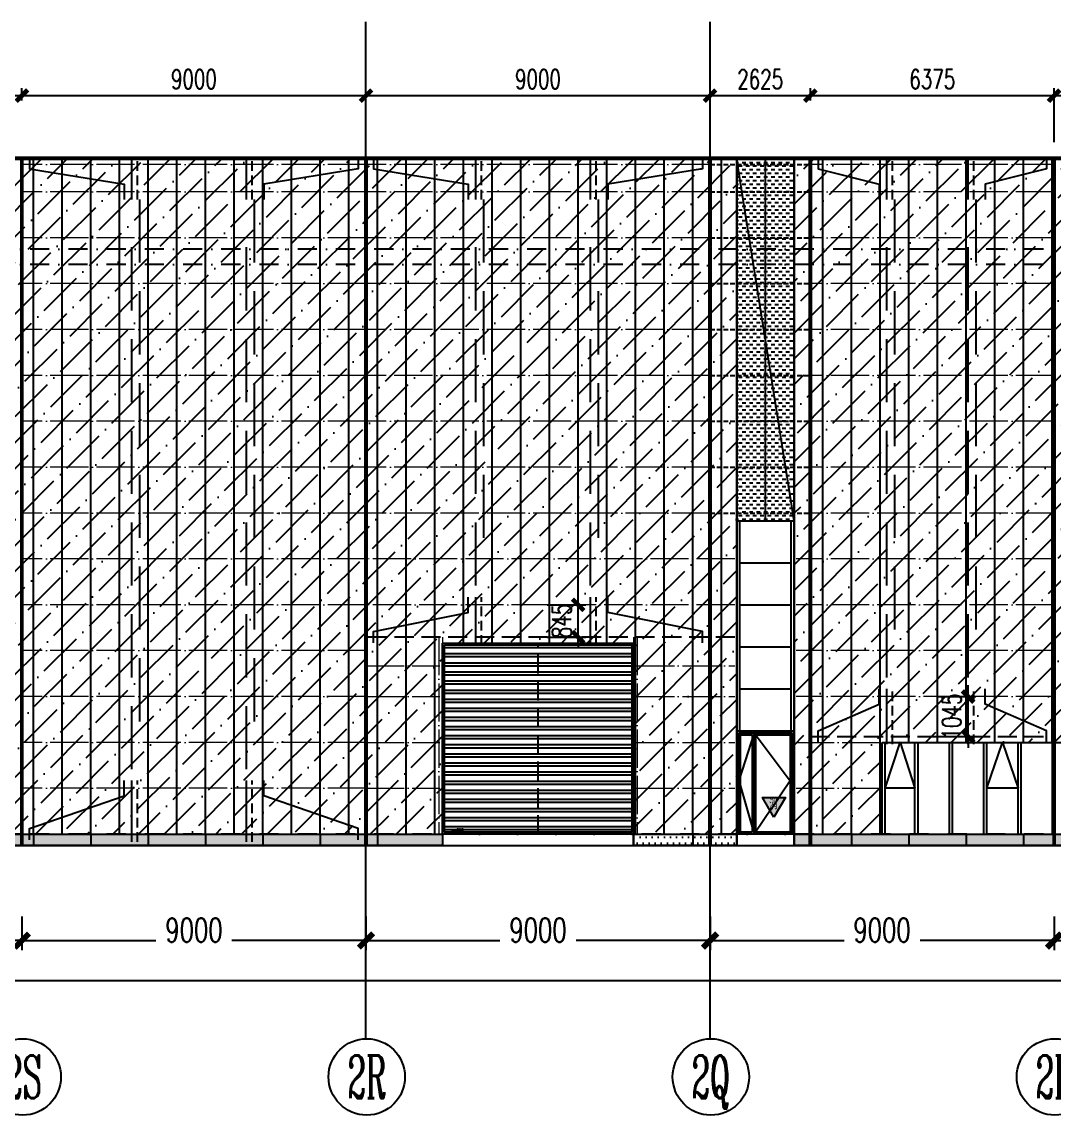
# Model space of a CAD drawing. Extents: x -2072575 to 87763, y -155913 to 742026.
# Drawn here: x -1055400 to -1028400, y 499738 to 528335 of the extents above; entities that cross this region are included whole.
import ezdxf
from ezdxf.enums import TextEntityAlignment as Align

# ---------------------------------------------------------------- set-up
doc = ezdxf.new("R2010")
doc.units = 0
doc.header["$LTSCALE"] = 1000
for name, pattern in [('20剖面图$0$DASH', [0.35, 0.25, -0.1]), ('__DASH', [0.35, 0.25, -0.1]), ('CENTER', [2, 1.25, -0.25, 0.25, -0.25]), ('DASHDOT', [1, 0.5, -0.25, 0, -0.25]), ('DASHED', [0.75, 0.5, -0.25]), ('DOT', [0.25, 0, -0.25]), ('DOTE', [2.42, 2, -0.2, 0.02, -0.2]), ('HIDDEN2', [0.1875, 0.125, -0.0625])]:
    doc.linetypes.add(name, pattern=pattern)
doc.layers.get('Defpoints').update_dxf_attribs({"color": 210})
for name, color, linetype in [('!ZN1-填充-8', 8, 'Continuous'), ('!ZN1-文字-7', 7, 'Continuous'), ('!ZN1-标注-173', 173, 'Continuous'), ('!ZN3-玻璃幕墙-4', 4, 'Continuous'), ('!ZN4-辅助材料-1', 1, 'Continuous'), ('12圆钢+30钢套管撑杆', 3, 'Continuous'), ('12圆钢斜拉条', 30, 'Continuous'), ('12圆钢直拉条', 22, 'Continuous'), ('250×150×4.5×8 H型钢', 3, 'HIDDEN2'), ('3符号', 3, 'Continuous'), ('3铝板幕墙', 3, 'Continuous'), ('4玻璃幕墙', 4, 'Continuous'), ('60x60x5钢方管', 6, '20剖面图$0$DASH'), ('A-AXIS-DOTE', 14, 'DOTE'), ('A-HATCH-2', 251, 'Continuous'), ('A-LIN-V', 9, 'Continuous'), ('A-云线', 50, 'Continuous'), ('A-门窗表显示尺寸', 160, 'Continuous'), ('AS-WALL', 40, 'Continuous'), ('DIM', 173, 'Continuous'), ('DOT', 8, 'DOT'), ('DOTE', 1, 'CENTER'), ('IE-填充-JYZS', 7, 'Continuous'), ('压型钢板', 23, 'Continuous')]:
    doc.layers.add(name, color=color, linetype=linetype)
for name, color, linetype, lineweight in [('A-WALL-HATCH', 8, 'Continuous', 13), ('冷弯薄壁C型钢 250x75x20x3.0', 51, 'DOTE', 0), ('梁', 4, 'Continuous', 18)]:
    doc.layers.add(name, color=color, linetype=linetype, lineweight=lineweight)
doc.styles.add('_TCH_AXIS', font='COMPLEX', dxfattribs={"bigfont": 'GBCBIG'})
doc.styles.add('A-STANDARD', font='SIMPLEX', dxfattribs={"bigfont": 'GBCBIG'})
doc.styles.add('DHTEXT-1', font='romans.shx', dxfattribs={"width": 0.7, "bigfont": 'chinese.shx'})
doc.styles.add('样式 1', font='romans.shx', dxfattribs={"width": 0.7, "bigfont": 'chinese.shx'})
doc.dimstyles.new('ZN200', dxfattribs={"dimscale": 200, "dimtxt": 2.5, "dimasz": 1.5, "dimexe": 1, "dimexo": 2, "dimgap": 0.9, "dimtad": 1, "dimdec": 0, "dimdsep": 46, "dimtxsty": 'DHTEXT-1', "dimblk": 'ARCHTICK', "dimcen": 2.5, "dimclrd": 173, "dimclre": 173, "dimclrt": 7, "dimazin": 2, "dimtfac": 1, "dimtdec": 0, "dimtix": 1, "dimtmove": 2, "dimatfit": 3, "dimfxl": 0, "dimtolj": 1, "dimtzin": 0, "dimarcsym": 0})
doc.dimstyles.new('ZN250', dxfattribs={"dimscale": 250, "dimtxt": 2.5, "dimasz": 1.5, "dimexe": 1, "dimexo": 2, "dimgap": 0.9, "dimtad": 1, "dimdec": 0, "dimdsep": 46, "dimtxsty": 'DHTEXT-1', "dimblk": 'ARCHTICK', "dimcen": 2.5, "dimclrd": 173, "dimclre": 173, "dimclrt": 7, "dimazin": 2, "dimtfac": 1, "dimtdec": 0, "dimtix": 1, "dimtmove": 2, "dimatfit": 3, "dimfxl": 0, "dimarcsym": 0})
pattern_1 = [(0, (1067699.68, -507087.46), (79.375, 158.75), [0, -158.75])]
pattern_2 = [(45, (1082178.47, -507087.46), (252.5697, 926.08891), [1190.625, -238.125, 0, -238.125])]

# ---------------------------------------------------------------- blocks, each defined once
blk = doc.blocks.new('消防救援口标识')
blk.add_wipeout([(0, 0), (-150, 260), (150, 260)]).dxf.layer = '!ZN1-标注-173'
at = {"layer": '!ZN1-填充-8'}
h = blk.add_hatch(color=252, dxfattribs=at)
h.dxf.hatch_style = 1
h.paths.add_polyline_path([(0, 0), (-150, 260), (150, 260)])
at = {"layer": '!ZN1-标注-173'}
blk.add_lwpolyline([(0, 0), (-150, 260), (150, 260)], close=True, dxfattribs=at)
at = {"layer": '!ZN1-文字-7', "ltscale": 1.5, "style": '样式 1', "width": 0.7}
blk.add_text('消', height=120, dxfattribs=at).set_placement((-62, 164), align=Align.MIDDLE_LEFT)
blk = doc.blocks.new('w4243')
at = {"layer": '!ZN4-辅助材料-1', "xscale": 2, "yscale": 2, "zscale": 2}
blk.add_blockref('消防救援口标识', (-1646421, 506714), dxfattribs=at)
blk = doc.blocks.new('20250905093159')
at = {"layer": '!ZN1-填充-8'}
h = blk.add_hatch(dxfattribs=at)
h.set_pattern_fill('ANSI36', color=252, scale=300, style=0)
h.set_pattern_definition(pattern_2)
h.paths.add_polyline_path([(-900, 17650), (-900, 0), (23300, 0), (23300, 5000), (28300, 5000), (28300, 0), (31000, 0), (31000, 17650)])
h = blk.add_hatch(dxfattribs=at)
h.set_pattern_fill('ANSI36', color=252, scale=300, style=0)
h.set_pattern_definition(pattern_2)
h.paths.add_polyline_path([(32500, 0), (55700, 0), (55680, 0), (34800, 0), (34800, 2400), (55700, 2400), (55700, 0), (59631, 0), (59500, 0), (58000, 0), (58000, 17650), (32500, 17650)])
h = blk.add_hatch(dxfattribs=at)
h.set_pattern_fill('DOTS', color=252, scale=100, style=0)
h.set_pattern_definition(pattern_1)
h.paths.add_polyline_path([(-900, 0), (23300, 0), (23300, -300), (-900, -300)])
h = blk.add_hatch(dxfattribs=at)
h.set_pattern_fill('DOTS', color=252, scale=100, style=0)
h.set_pattern_definition(pattern_1)
h.paths.add_polyline_path([(28300, 0), (31000, 0), (31000, -300), (28300, -300)])
h = blk.add_hatch(dxfattribs=at)
h.set_pattern_fill('DOTS', color=252, scale=100, style=0)
h.set_pattern_definition(pattern_1)
h.paths.add_polyline_path([(32500, 0), (76800, 0), (76800, -300), (32500, -300)])
at = {"layer": 'IE-填充-JYZS', "ltscale": 10}
h = blk.add_hatch(dxfattribs=at)
h.set_pattern_fill('DASH', color=252, scale=100)
h.set_pattern_definition([(0, (1082178.47, -507087.465), (95.25, 95.25), [95.25, -95.25])])
h.paths.add_polyline_path([(31000, 8200), (32500, 8200), (32500, 17650), (31000, 17650)])
at = {"layer": '!ZN3-玻璃幕墙-4', "color": 252, "ltscale": 10}
for points in [[(34880, 1200), (35270, 2400), (35660, 1200)], [(37540, 1200), (37950, 2400), (38360, 1200)]]:
    blk.add_lwpolyline(points, dxfattribs=at)
at = {"layer": '3铝板幕墙', "color": 252, "ltscale": 1000}
for p, q in [((12600, 0), (12600, -300)), ((14100, 0), (14100, -300)), ((15600, 0), (15600, -300)), ((17100, 0), (17100, -300)), ((18600, 0), (18600, -300)), ((20100, 0), (20100, -300)), ((21600, 0), (21600, -300)), ((23300, 0), (23300, -300)), ((28300, 0), (28300, -300)), ((29850, 0), (29850, -300)), ((31000, 0), (31000, -300)), ((34000, 0), (34000, -300)), ((35500, 0), (35500, -300)), ((37000, 0), (37000, -300)), ((38500, 0), (38500, -300))]:
    blk.add_line(p, q, dxfattribs=at)
for points in [[(-900, 0), (23300, 0), (23300, -300), (-900, -300)], [(28300, 0), (31000, 0), (31000, -300), (28300, -300)], [(32500, 0), (76800, 0), (76800, -300), (32500, -300)]]:
    blk.add_lwpolyline(points, close=True, dxfattribs=at)
at = {"layer": '4玻璃幕墙', "color": 252, "ltscale": 1.5}
for p, q in [((31000, 0), (31000, 8200)), ((31000, 8200), (32500, 8200)), ((31080, 0), (31080, 8200)), ((32420, 0), (32420, 8200)), ((32500, 0), (32500, 8200)), ((31080, 7100), (32420, 7100)), ((31080, 6000), (32420, 6000)), ((31080, 4900), (32420, 4900)), ((31080, 3800), (32420, 3800)), ((31080, 2700), (32420, 2700)), ((34800, 0), (34800, 2400)), ((34800, 2400), (55700, 2400)), ((34880, 0), (34880, 2400)), ((35660, 0), (35660, 2400)), ((35740, 0), (35740, 2400)), ((36560, 0), (36560, 2400)), ((36640, 0), (36640, 2400)), ((37460, 0), (37460, 2400)), ((37540, 0), (37540, 2400)), ((38360, 0), (38360, 2400)), ((38440, 0), (38440, 2400)), ((39260, 0), (39260, 2400)), ((35660, 1200), (34880, 1200)), ((38360, 1200), (37540, 1200)), ((34800, 0), (55700, 0)), ((32500, 0), (31000, 0))]:
    blk.add_line(p, q, dxfattribs=at)
at = {"layer": '4玻璃幕墙', "color": 252}
for p, q in [((31000, 2700), (32500, 2700)), ((31000, 0), (31000, 2700)), ((31050, 0), (31050, 2650)), ((31050, 2650), (31450, 2650)), ((31100, 50), (31100, 2600)), ((31100, 2600), (31400, 2600)), ((31400, 2600), (31400, 50)), ((31450, 0), (31450, 2650)), ((31450, 2650), (32450, 2650)), ((31500, 50), (31500, 2600)), ((31500, 2600), (32400, 2600)), ((32450, 2650), (32450, 0)), ((32500, 2700), (32500, 0)), ((31400, 50), (31100, 50)), ((32400, 50), (31500, 50)), ((32500, 0), (31000, 0))]:
    blk.add_line(p, q, dxfattribs=at)
blk.add_lwpolyline([(31450, 2650), (31050, 1403), (31450, 0)], dxfattribs=at)
at = {"layer": 'A-LIN-V', "color": 252}
for p, q in [((157100, 17700), (-900, 17700)), ((157100, 17650), (-900, 17650)), ((31000, 17650), (31000, -300)), ((32500, 17650), (32500, -300)), ((23300, 0), (23300, -300)), ((28300, 0), (28300, -300)), ((32500, 0), (31000, 0))]:
    blk.add_line(p, q, dxfattribs=at)
at = {"layer": 'AS-WALL', "color": 252}
blk.add_lwpolyline([(32500, 8200), (32500, 8200), (31000, 17650)], dxfattribs=at)
at = {"layer": '压型钢板', "color": 252, "ltscale": 10}
for p, q in [((12600, 0), (12600, 17700)), ((13350, 0), (13350, 17700)), ((14100, 0), (14100, 17700)), ((14850, 0), (14850, 17700)), ((15600, 0), (15600, 17700)), ((16350, 0), (16350, 17700)), ((17100, 0), (17100, 17700)), ((17850, 0), (17850, 17700)), ((18600, 0), (18600, 17700)), ((19350, 0), (19350, 17700)), ((20100, 0), (20100, 17700)), ((20850, 0), (20850, 17700)), ((21600, 0), (21600, 17700)), ((22350, 0), (22350, 17700)), ((23100, 0), (23100, 17700)), ((23850, 5000), (23850, 17700)), ((24600, 5000), (24600, 17700)), ((25350, 5000), (25350, 17700)), ((26100, 5000), (26100, 17700)), ((26850, 5000), (26850, 17700)), ((27600, 5000), (27600, 17700)), ((28350, 0), (28350, 17700)), ((29100, 0), (29100, 17700)), ((29850, 0), (29850, 17700)), ((30600, 0), (30600, 17700)), ((31000, -300), (31000, 17700)), ((31750, 8200), (31750, 17700)), ((32500, -300), (32500, 17700)), ((33250, 0), (33250, 17700)), ((34000, 0), (34000, 17700)), ((34750, 0), (34750, 17700)), ((35500, 2400), (35500, 17700)), ((36250, 2400), (36250, 17700)), ((37000, 2400), (37000, 17700)), ((37750, 2400), (37750, 17700)), ((38500, 2400), (38500, 17700)), ((39250, 2400), (39250, 17700))]:
    blk.add_line(p, q, dxfattribs=at)
at = {"layer": 'A-WALL-HATCH'}
blk.add_blockref('w4243', (1678391, -506271), dxfattribs=at)
at = {"layer": '4玻璃幕墙', "color": 252}
blk.add_line((32400, 2600), (32400, 50), dxfattribs=at)
blk.add_lwpolyline([(31450, 2650), (32400, 1393), (31450, 0)], dxfattribs=at)
blk = doc.blocks.new('_ArchTick')
at = {"color": 0, "linetype": 'ByBlock', "const_width": 0.4}
blk.add_lwpolyline([(-0.5, -0.5), (0.5, 0.5)], dxfattribs=at)
blk = doc.blocks.new('*D1794')
at = {"layer": 'Defpoints', "color": 0, "ltscale": 2500, "transparency": 16777216}
for p in [(-900, -1657), (157100, -1657), (157100, -3824)]:
    blk.add_point(p, dxfattribs=at)
at = {"layer": 'DIM', "color": 173, "linetype": 'ByBlock', "lineweight": -2, "ltscale": 2500, "transparency": 16777216}
for p, q in [((-900, -2157), (-900, -4074)), ((157100, -2157), (157100, -4074)), ((-900, -3824), (76719, -3824)), ((157100, -3824), (79481, -3824))]:
    blk.add_line(p, q, dxfattribs=at)
at = {"layer": 'DIM', "color": 173, "lineweight": -2, "ltscale": 2500, "transparency": 16777216, "xscale": 375, "yscale": 375, "zscale": 375, "rotation": 180}
blk.add_blockref('_ArchTick', (-900, -3824), dxfattribs=at)
at = {"layer": 'DIM', "color": 173, "lineweight": -2, "ltscale": 2500, "transparency": 16777216, "xscale": 375, "yscale": 375, "zscale": 375}
blk.add_blockref('_ArchTick', (157100, -3824), dxfattribs=at)
at = {"layer": 'DIM', "color": 7, "ltscale": 2500, "transparency": 16777216, "insert": (78100, -3549), "char_height": 625, "attachment_point": 5, "style": 'DHTEXT-1'}
blk.add_mtext('158000', dxfattribs=at)
blk = doc.blocks.new('*D1801')
at = {"layer": 'Defpoints', "color": 0, "ltscale": 2500, "transparency": 16777216}
for p in [(0, -1657), (12300, -1657), (12300, -2784)]:
    blk.add_point(p, dxfattribs=at)
at = {"layer": 'DIM', "color": 173, "linetype": 'ByBlock', "lineweight": -2, "ltscale": 2500, "transparency": 16777216}
for p, q in [((0, -2157), (0, -3034)), ((12300, -2157), (12300, -3034)), ((0, -2784), (4977, -2784)), ((12300, -2784), (7323, -2784))]:
    blk.add_line(p, q, dxfattribs=at)
at = {"layer": 'DIM', "color": 173, "lineweight": -2, "ltscale": 2500, "transparency": 16777216, "xscale": 375, "yscale": 375, "zscale": 375, "rotation": 180}
blk.add_blockref('_ArchTick', (0, -2784), dxfattribs=at)
at = {"layer": 'DIM', "color": 173, "lineweight": -2, "ltscale": 2500, "transparency": 16777216, "xscale": 375, "yscale": 375, "zscale": 375}
blk.add_blockref('_ArchTick', (12300, -2784), dxfattribs=at)
at = {"layer": 'DIM', "color": 7, "ltscale": 2500, "transparency": 16777216, "insert": (6150, -2509), "char_height": 625, "attachment_point": 5, "style": 'DHTEXT-1'}
blk.add_mtext('12300', dxfattribs=at)
blk = doc.blocks.new('*D1802')
at = {"layer": 'Defpoints', "color": 0, "ltscale": 2500, "transparency": 16777216}
for p in [(12300, -1657), (21300, -1657), (21300, -2784)]:
    blk.add_point(p, dxfattribs=at)
at = {"layer": 'DIM', "color": 173, "linetype": 'ByBlock', "lineweight": -2, "ltscale": 2500, "transparency": 16777216}
for p, q in [((12300, -2157), (12300, -3034)), ((21300, -2157), (21300, -3034)), ((12300, -2784), (15804, -2784)), ((21300, -2784), (17796, -2784))]:
    blk.add_line(p, q, dxfattribs=at)
at = {"layer": 'DIM', "color": 173, "lineweight": -2, "ltscale": 2500, "transparency": 16777216, "xscale": 375, "yscale": 375, "zscale": 375, "rotation": 180}
blk.add_blockref('_ArchTick', (12300, -2784), dxfattribs=at)
at = {"layer": 'DIM', "color": 173, "lineweight": -2, "ltscale": 2500, "transparency": 16777216, "xscale": 375, "yscale": 375, "zscale": 375}
blk.add_blockref('_ArchTick', (21300, -2784), dxfattribs=at)
at = {"layer": 'DIM', "color": 7, "ltscale": 2500, "transparency": 16777216, "insert": (16800, -2509), "char_height": 625, "attachment_point": 5, "style": 'DHTEXT-1'}
blk.add_mtext('9000', dxfattribs=at)
blk = doc.blocks.new('*D1803')
at = {"layer": 'Defpoints', "color": 0, "ltscale": 2500, "transparency": 16777216}
for p in [(21300, -1657), (30300, -1657), (30300, -2784)]:
    blk.add_point(p, dxfattribs=at)
at = {"layer": 'DIM', "color": 173, "linetype": 'ByBlock', "lineweight": -2, "ltscale": 2500, "transparency": 16777216}
for p, q in [((21300, -2157), (21300, -3034)), ((30300, -2157), (30300, -3034)), ((21300, -2784), (24804, -2784)), ((30300, -2784), (26796, -2784))]:
    blk.add_line(p, q, dxfattribs=at)
at = {"layer": 'DIM', "color": 173, "lineweight": -2, "ltscale": 2500, "transparency": 16777216, "xscale": 375, "yscale": 375, "zscale": 375, "rotation": 180}
blk.add_blockref('_ArchTick', (21300, -2784), dxfattribs=at)
at = {"layer": 'DIM', "color": 173, "lineweight": -2, "ltscale": 2500, "transparency": 16777216, "xscale": 375, "yscale": 375, "zscale": 375}
blk.add_blockref('_ArchTick', (30300, -2784), dxfattribs=at)
at = {"layer": 'DIM', "color": 7, "ltscale": 2500, "transparency": 16777216, "insert": (25800, -2509), "char_height": 625, "attachment_point": 5, "style": 'DHTEXT-1'}
blk.add_mtext('9000', dxfattribs=at)
blk = doc.blocks.new('*D1804')
at = {"layer": 'Defpoints', "color": 0, "ltscale": 2500, "transparency": 16777216}
for p in [(30300, -1657), (39300, -1657), (39300, -2784)]:
    blk.add_point(p, dxfattribs=at)
at = {"layer": 'DIM', "color": 173, "linetype": 'ByBlock', "lineweight": -2, "ltscale": 2500, "transparency": 16777216}
for p, q in [((30300, -2157), (30300, -3034)), ((39300, -2157), (39300, -3034)), ((30300, -2784), (33804, -2784)), ((39300, -2784), (35796, -2784))]:
    blk.add_line(p, q, dxfattribs=at)
at = {"layer": 'DIM', "color": 173, "lineweight": -2, "ltscale": 2500, "transparency": 16777216, "xscale": 375, "yscale": 375, "zscale": 375, "rotation": 180}
blk.add_blockref('_ArchTick', (30300, -2784), dxfattribs=at)
at = {"layer": 'DIM', "color": 173, "lineweight": -2, "ltscale": 2500, "transparency": 16777216, "xscale": 375, "yscale": 375, "zscale": 375}
blk.add_blockref('_ArchTick', (39300, -2784), dxfattribs=at)
at = {"layer": 'DIM', "color": 7, "ltscale": 2500, "transparency": 16777216, "insert": (34800, -2509), "char_height": 625, "attachment_point": 5, "style": 'DHTEXT-1'}
blk.add_mtext('9000', dxfattribs=at)
blk = doc.blocks.new('*D1805')
at = {"layer": 'Defpoints', "color": 0, "ltscale": 2500, "transparency": 16777216}
for p in [(39300, -1657), (48300, -1657), (48300, -2784)]:
    blk.add_point(p, dxfattribs=at)
at = {"layer": 'DIM', "color": 173, "linetype": 'ByBlock', "lineweight": -2, "ltscale": 2500, "transparency": 16777216}
for p, q in [((39300, -2157), (39300, -3034)), ((48300, -2157), (48300, -3034)), ((39300, -2784), (42804, -2784)), ((48300, -2784), (44796, -2784))]:
    blk.add_line(p, q, dxfattribs=at)
at = {"layer": 'DIM', "color": 173, "lineweight": -2, "ltscale": 2500, "transparency": 16777216, "xscale": 375, "yscale": 375, "zscale": 375, "rotation": 180}
blk.add_blockref('_ArchTick', (39300, -2784), dxfattribs=at)
at = {"layer": 'DIM', "color": 173, "lineweight": -2, "ltscale": 2500, "transparency": 16777216, "xscale": 375, "yscale": 375, "zscale": 375}
blk.add_blockref('_ArchTick', (48300, -2784), dxfattribs=at)
at = {"layer": 'DIM', "color": 7, "ltscale": 2500, "transparency": 16777216, "insert": (43800, -2509), "char_height": 625, "attachment_point": 5, "style": 'DHTEXT-1'}
blk.add_mtext('9000', dxfattribs=at)
blk = doc.blocks.new('卓越-轴号')
blk.add_circle((0, 0), 4)
at = {"color": 0, "style": '_TCH_AXIS', "width": 1.041667, "flags": 8}
blk.add_attdef('A', text='', height=4.48, dxfattribs=at).set_placement((-2, -2.24), (2, -2.24), align=Align.FIT)
blk = doc.blocks.new('JLM5050')
at = {"layer": 'A-HATCH-2'}
h = blk.add_hatch(dxfattribs=at)
h.set_pattern_fill('ANSI32', color=256, scale=50, angle=45)
h.set_pattern_definition([(180, (0, 0), (-1e-14, -238.125), []), (180, (-79.38, 79.38), (-1e-14, -238.125), [])])
h.paths.add_polyline_path([(-1643430, 522187), (-1638530, 522187), (-1638530, 517287), (-1643430, 517287)])
at = {"layer": 'A-AXIS-DOTE', "linetype": '__DASH', "ltscale": 2}
blk.add_line((-1640980, 517237), (-1640980, 522237), dxfattribs=at)
at = {"layer": 'A-LIN-V'}
blk.add_lwpolyline([(-1643480, 522237), (-1638480, 522237), (-1638480, 517237), (-1643480, 517237)], close=True, dxfattribs=at)
at = {"layer": 'A-门窗表显示尺寸'}
blk.add_lwpolyline([(-1643430, 522187), (-1638530, 522187), (-1638530, 517287), (-1643430, 517287)], close=True, dxfattribs=at)
at = {"layer": 'A-门窗表显示尺寸', "color": 3, "style": 'A-STANDARD', "width": 0.705882}
blk.add_text('JLM5050', height=59.5, dxfattribs=at).set_placement((-1643230, 517317))
blk = doc.blocks.new('*D3534')
at = {"layer": 'Defpoints', "color": 0, "ltscale": 10, "transparency": 16777216}
for p in [(-1028400, 526405), (-1034775, 525878), (-1028400, 525878)]:
    blk.add_point(p, dxfattribs=at)
at = {"layer": 'DIM', "color": 173, "linetype": 'ByBlock', "lineweight": -2, "ltscale": 10, "transparency": 16777216}
for p, q in [((-1034775, 526278), (-1034775, 526605)), ((-1028400, 526278), (-1028400, 526605)), ((-1034775, 526405), (-1028400, 526405))]:
    blk.add_line(p, q, dxfattribs=at)
at = {"layer": 'DIM', "color": 173, "lineweight": -2, "ltscale": 10, "transparency": 16777216, "xscale": 300, "yscale": 300, "zscale": 300, "rotation": 180}
blk.add_blockref('_ArchTick', (-1034775, 526405), dxfattribs=at)
at = {"layer": 'DIM', "color": 173, "lineweight": -2, "ltscale": 10, "transparency": 16777216, "xscale": 300, "yscale": 300, "zscale": 300}
blk.add_blockref('_ArchTick', (-1028400, 526405), dxfattribs=at)
at = {"layer": 'DIM', "color": 7, "ltscale": 10, "transparency": 16777216, "insert": (-1031587, 526835), "char_height": 500, "attachment_point": 5, "style": 'DHTEXT-1'}
blk.add_mtext('\\A1;6375', dxfattribs=at)
blk = doc.blocks.new('*D3535')
at = {"layer": 'Defpoints', "color": 0, "ltscale": 10, "transparency": 16777216}
for p in [(-1034775, 526405), (-1037400, 525878), (-1034775, 525878)]:
    blk.add_point(p, dxfattribs=at)
at = {"layer": 'DIM', "color": 173, "linetype": 'ByBlock', "lineweight": -2, "ltscale": 10, "transparency": 16777216}
for p, q in [((-1037400, 526278), (-1037400, 526605)), ((-1034775, 526278), (-1034775, 526605)), ((-1037400, 526405), (-1034775, 526405))]:
    blk.add_line(p, q, dxfattribs=at)
at = {"layer": 'DIM', "color": 173, "lineweight": -2, "ltscale": 10, "transparency": 16777216, "xscale": 300, "yscale": 300, "zscale": 300, "rotation": 180}
blk.add_blockref('_ArchTick', (-1037400, 526405), dxfattribs=at)
at = {"layer": 'DIM', "color": 173, "lineweight": -2, "ltscale": 10, "transparency": 16777216, "xscale": 300, "yscale": 300, "zscale": 300}
blk.add_blockref('_ArchTick', (-1034775, 526405), dxfattribs=at)
at = {"layer": 'DIM', "color": 7, "ltscale": 10, "transparency": 16777216, "insert": (-1036087, 526835), "char_height": 500, "attachment_point": 5, "style": 'DHTEXT-1'}
blk.add_mtext('\\A1;2625', dxfattribs=at)
blk = doc.blocks.new('*D3536')
at = {"layer": 'Defpoints', "color": 0, "ltscale": 10, "transparency": 16777216}
for p in [(-1037400, 526405), (-1046400, 525878), (-1037400, 525878)]:
    blk.add_point(p, dxfattribs=at)
at = {"layer": 'DIM', "color": 173, "linetype": 'ByBlock', "lineweight": -2, "ltscale": 10, "transparency": 16777216}
for p, q in [((-1046400, 526278), (-1046400, 526605)), ((-1037400, 526278), (-1037400, 526605)), ((-1046400, 526405), (-1037400, 526405))]:
    blk.add_line(p, q, dxfattribs=at)
at = {"layer": 'DIM', "color": 173, "lineweight": -2, "ltscale": 10, "transparency": 16777216, "xscale": 300, "yscale": 300, "zscale": 300, "rotation": 180}
blk.add_blockref('_ArchTick', (-1046400, 526405), dxfattribs=at)
at = {"layer": 'DIM', "color": 173, "lineweight": -2, "ltscale": 10, "transparency": 16777216, "xscale": 300, "yscale": 300, "zscale": 300}
blk.add_blockref('_ArchTick', (-1037400, 526405), dxfattribs=at)
at = {"layer": 'DIM', "color": 7, "ltscale": 10, "transparency": 16777216, "insert": (-1041900, 526835), "char_height": 500, "attachment_point": 5, "style": 'DHTEXT-1'}
blk.add_mtext('\\A1;9000', dxfattribs=at)
blk = doc.blocks.new('*D3537')
at = {"layer": 'Defpoints', "color": 0, "ltscale": 10, "transparency": 16777216}
for p in [(-1046400, 526405), (-1055400, 525878), (-1046400, 525878)]:
    blk.add_point(p, dxfattribs=at)
at = {"layer": 'DIM', "color": 173, "linetype": 'ByBlock', "lineweight": -2, "ltscale": 10, "transparency": 16777216}
for p, q in [((-1055400, 526278), (-1055400, 526605)), ((-1046400, 526278), (-1046400, 526605)), ((-1055400, 526405), (-1046400, 526405))]:
    blk.add_line(p, q, dxfattribs=at)
at = {"layer": 'DIM', "color": 173, "lineweight": -2, "ltscale": 10, "transparency": 16777216, "xscale": 300, "yscale": 300, "zscale": 300, "rotation": 180}
blk.add_blockref('_ArchTick', (-1055400, 526405), dxfattribs=at)
at = {"layer": 'DIM', "color": 173, "lineweight": -2, "ltscale": 10, "transparency": 16777216, "xscale": 300, "yscale": 300, "zscale": 300}
blk.add_blockref('_ArchTick', (-1046400, 526405), dxfattribs=at)
at = {"layer": 'DIM', "color": 7, "ltscale": 10, "transparency": 16777216, "insert": (-1050900, 526835), "char_height": 500, "attachment_point": 5, "style": 'DHTEXT-1'}
blk.add_mtext('\\A1;9000', dxfattribs=at)
blk = doc.blocks.new('*D3538')
at = {"layer": 'Defpoints', "color": 0, "ltscale": 10, "transparency": 16777216}
for p in [(-1055400, 526405), (-1067700, 525878), (-1055400, 525878)]:
    blk.add_point(p, dxfattribs=at)
at = {"layer": 'DIM', "color": 173, "linetype": 'ByBlock', "lineweight": -2, "ltscale": 10, "transparency": 16777216}
for p, q in [((-1067700, 526278), (-1067700, 526605)), ((-1055400, 526278), (-1055400, 526605)), ((-1067700, 526405), (-1055400, 526405))]:
    blk.add_line(p, q, dxfattribs=at)
at = {"layer": 'DIM', "color": 173, "lineweight": -2, "ltscale": 10, "transparency": 16777216, "xscale": 300, "yscale": 300, "zscale": 300, "rotation": 180}
blk.add_blockref('_ArchTick', (-1067700, 526405), dxfattribs=at)
at = {"layer": 'DIM', "color": 173, "lineweight": -2, "ltscale": 10, "transparency": 16777216, "xscale": 300, "yscale": 300, "zscale": 300}
blk.add_blockref('_ArchTick', (-1055400, 526405), dxfattribs=at)
at = {"layer": 'DIM', "color": 7, "ltscale": 10, "transparency": 16777216, "insert": (-1061550, 526835), "char_height": 500, "attachment_point": 5, "style": 'DHTEXT-1'}
blk.add_mtext('\\A1;12300', dxfattribs=at)
blk = doc.blocks.new('*D3555')
at = {"layer": 'Defpoints', "color": 0, "ltscale": 10, "transparency": 16777216}
for p in [(-1019400, 526405), (-1028400, 524787), (-1019400, 524787)]:
    blk.add_point(p, dxfattribs=at)
at = {"layer": 'DIM', "color": 173, "linetype": 'ByBlock', "lineweight": -2, "ltscale": 10, "transparency": 16777216}
for p, q in [((-1028400, 525187), (-1028400, 526605)), ((-1019400, 525187), (-1019400, 526605)), ((-1028400, 526405), (-1019400, 526405))]:
    blk.add_line(p, q, dxfattribs=at)
at = {"layer": 'DIM', "color": 173, "lineweight": -2, "ltscale": 10, "transparency": 16777216, "xscale": 300, "yscale": 300, "zscale": 300, "rotation": 180}
blk.add_blockref('_ArchTick', (-1028400, 526405), dxfattribs=at)
at = {"layer": 'DIM', "color": 173, "lineweight": -2, "ltscale": 10, "transparency": 16777216, "xscale": 300, "yscale": 300, "zscale": 300}
blk.add_blockref('_ArchTick', (-1019400, 526405), dxfattribs=at)
at = {"layer": 'DIM', "color": 7, "ltscale": 10, "transparency": 16777216, "insert": (-1023900, 526835), "char_height": 500, "attachment_point": 5, "style": 'DHTEXT-1'}
blk.add_mtext('\\A1;9000', dxfattribs=at)
blk = doc.blocks.new('*D3571')
at = {"layer": 'Defpoints', "color": 0, "ltscale": 10, "transparency": 16777216}
for p in [(-1042056, 513087), (-1040850, 513087), (-1042056, 512242)]:
    blk.add_point(p, dxfattribs=at)
at = {"layer": 'DIM', "color": 173, "linetype": 'ByBlock', "lineweight": -2, "ltscale": 10, "transparency": 16777216}
for p, q in [((-1040850, 513087), (-1040850, 513387)), ((-1041656, 513087), (-1040650, 513087)), ((-1040850, 512242), (-1040850, 513087)), ((-1041656, 512242), (-1040650, 512242)), ((-1040850, 512242), (-1040850, 511942))]:
    blk.add_line(p, q, dxfattribs=at)
at = {"layer": 'DIM', "color": 173, "lineweight": -2, "ltscale": 10, "transparency": 16777216, "xscale": 300, "yscale": 300, "zscale": 300}
for p, rotation in [((-1040850, 513087), 270), ((-1040850, 512242), 90)]:
    blk.add_blockref('_ArchTick', p, dxfattribs=dict(at, rotation=rotation))
at = {"layer": 'DIM', "color": 7, "ltscale": 10, "transparency": 16777216, "insert": (-1041280, 512665), "char_height": 500, "attachment_point": 5, "rotation": 90, "style": 'DHTEXT-1'}
blk.add_mtext('\\A1;845', dxfattribs=at)
blk = doc.blocks.new('*D3572')
at = {"layer": 'Defpoints', "color": 0, "ltscale": 10, "transparency": 16777216}
for p in [(-1031869, 510687), (-1030650, 510687), (-1031869, 509642)]:
    blk.add_point(p, dxfattribs=at)
at = {"layer": 'DIM', "color": 173, "linetype": 'ByBlock', "lineweight": -2, "ltscale": 10, "transparency": 16777216}
for p, q in [((-1030650, 510687), (-1030650, 510987)), ((-1031469, 510687), (-1030450, 510687)), ((-1030650, 509642), (-1030650, 510687)), ((-1031469, 509642), (-1030450, 509642)), ((-1030650, 509642), (-1030650, 509342))]:
    blk.add_line(p, q, dxfattribs=at)
at = {"layer": 'DIM', "color": 173, "lineweight": -2, "ltscale": 10, "transparency": 16777216, "xscale": 300, "yscale": 300, "zscale": 300}
for p, rotation in [((-1030650, 510687), 270), ((-1030650, 509642), 90)]:
    blk.add_blockref('_ArchTick', p, dxfattribs=dict(at, rotation=rotation))
at = {"layer": 'DIM', "color": 7, "ltscale": 10, "transparency": 16777216, "insert": (-1031080, 510165), "char_height": 500, "attachment_point": 5, "rotation": 90, "style": 'DHTEXT-1'}
blk.add_mtext('\\A1;1045', dxfattribs=at)
blk = doc.blocks.new('20250821140123')
at = {"layer": 'DOT', "linetype": 'DASHDOT'}
for p, q in [((163030.7, 17700), (-7959.1, 17700)), ((163030.7, 15300), (-7959.1, 15300)), ((163030.7, 14900), (-7959.1, 14900)), ((163030.7, 0), (-7959.1, 0))]:
    blk.add_line(p, q, dxfattribs=at)
at = {"layer": 'DOTE', "ltscale": 250}
for p, q in [((21300, -5350), (21300, 21247.6)), ((30300, -5350), (30300, 21247.6))]:
    blk.add_line(p, q, dxfattribs=at)
at = {"layer": '3符号', "color": 7}
ref = blk.add_blockref('卓越-轴号', (12321.1, -6349.8), dxfattribs=dict(at, xscale=250, yscale=250, zscale=250))
ref.add_attrib('A', '2S', dxfattribs={"layer": '0', "color": 0, "height": 1120, "style": '_TCH_AXIS', "width": 0.551471}).set_placement((11821.1, -6909.8), (12821.1, -6909.8), align=Align.FIT)
ref = blk.add_blockref('卓越-轴号', (21321.1, -6349.8), dxfattribs=dict(at, xscale=250, yscale=250, zscale=250))
ref.add_attrib('A', '2R', dxfattribs={"layer": '0', "color": 0, "height": 1120, "style": '_TCH_AXIS', "width": 0.493421}).set_placement((20821.1, -6909.8), (21821.1, -6909.8), align=Align.FIT)
ref = blk.add_blockref('卓越-轴号', (30321.1, -6349.8), dxfattribs=dict(at, xscale=250, yscale=250, zscale=250))
ref.add_attrib('A', '2Q', dxfattribs={"layer": '0', "color": 0, "height": 1120, "style": '_TCH_AXIS', "width": 0.520833}).set_placement((29821.1, -6909.8), (30821.1, -6909.8), align=Align.FIT)
ref = blk.add_blockref('卓越-轴号', (39321.1, -6349.8), dxfattribs=dict(at, xscale=250, yscale=250, zscale=250))
ref.add_attrib('A', '2P', dxfattribs={"layer": '0', "color": 0, "height": 1120, "style": '_TCH_AXIS', "width": 0.506757}).set_placement((38821.1, -6909.8), (39821.1, -6909.8), align=Align.FIT)
at = {"layer": 'DIM', "ltscale": 2500}
for base, p1, p2, picture, middle in [((157100, -3824.1), (-900, -1657.5), (157100, -1657.5), '*D1794', (78100, -3549.1)), ((12300, -2784.1), (0, -1657.5), (12300, -1657.5), '*D1801', (6150, -2509.1)), ((21300, -2784.1), (12300, -1657.5), (21300, -1657.5), '*D1802', (16800, -2509.1)), ((30300, -2784.1), (21300, -1657.5), (30300, -1657.5), '*D1803', (25800, -2509.1)), ((39300, -2784.1), (30300, -1657.5), (39300, -1657.5), '*D1804', (34800, -2509.1)), ((48300, -2784.1), (39300, -1657.5), (48300, -1657.5), '*D1805', (43800, -2509.1))]:
    dim = blk.add_linear_dim(base=base, p1=p1, p2=p2, angle=0, dimstyle='ZN250', dxfattribs=at)
    dim.commit()
    dim.dimension.update_dxf_attribs({"geometry": picture, "text_midpoint": middle, "dimtype": 129})

msp = doc.modelspace()

# ---------------------------------------------------------------- linework, layer by layer
at = {"layer": 'AS-WALL'}
msp.add_line((-1075658.8, 506787.5), (-905069, 506787.5), dxfattribs=at)

# ---------------------------------------------------------------- dimensions: what is measured, and where the dimension line sits
at = {"layer": 'DIM', "ltscale": 10}
for base, p1, p2, picture, middle in [((-1055399.7, 526404.7), (-1067699.7, 525878.4), (-1055399.7, 525878.4), '*D3538', (-1061549.7, 526834.7)), ((-1046399.7, 526404.7), (-1055399.7, 525878.4), (-1046399.7, 525878.4), '*D3537', (-1050899.7, 526834.7)), ((-1037399.7, 526404.7), (-1046399.7, 525878.4), (-1037399.7, 525878.4), '*D3536', (-1041899.7, 526834.7)), ((-1034774.7, 526404.7), (-1037399.7, 525878.4), (-1034774.7, 525878.4), '*D3535', (-1036087.2, 526834.7)), ((-1028399.7, 526404.7), (-1034774.7, 525878.4), (-1028399.7, 525878.4), '*D3534', (-1031587.2, 526834.7))]:
    dim = msp.add_linear_dim(base=base, p1=p1, p2=p2, dimstyle='ZN200', override={"dimfxl": 2}, dxfattribs=at)
    dim.commit()
    dim.dimension.update_dxf_attribs({"geometry": picture, "text_midpoint": middle})

# ---------------------------------------------------------------- next in the draw order: block references
at = {"layer": '3铝板幕墙', "ltscale": 1000}
msp.add_blockref('20250905093159', (-1067699.7, 507087.5), dxfattribs=at)

# ---------------------------------------------------------------- next in the draw order: linework, layer by layer
at = {"layer": '12圆钢+30钢套管撑杆', "color": 3}
for p, q in [((-1052524.7, 523687.5), (-1052524.7, 524787.5)), ((-1049524.7, 523687.5), (-1049524.7, 524787.5)), ((-1043524.7, 523687.5), (-1043524.7, 524787.5)), ((-1040524.7, 523687.5), (-1040524.7, 524787.5)), ((-1032774.7, 523687.5), (-1032774.7, 524787.5)), ((-1030649.7, 523687.5), (-1030649.7, 524787.5)), ((-1043524.7, 512042.5), (-1043524.7, 513287.5)), ((-1040524.7, 512042.5), (-1040524.7, 513287.5)), ((-1032774.7, 509442.5), (-1032774.7, 510887.5)), ((-1030649.7, 509442.5), (-1030649.7, 510887.5)), ((-1052524.7, 506887.5), (-1052524.7, 508487.5)), ((-1049524.7, 506887.5), (-1049524.7, 508487.5))]:
    msp.add_line(p, q, dxfattribs=at)
at = {"layer": '12圆钢+30钢套管撑杆', "color": 3, "linetype": 'DASHED', "ltscale": 0.5}
for p, q in [((-1052374.7, 523687.5), (-1052374.7, 524787.5)), ((-1049374.7, 523687.5), (-1049374.7, 524787.5)), ((-1043374.7, 523687.5), (-1043374.7, 524787.5)), ((-1040374.7, 523687.5), (-1040374.7, 524787.5)), ((-1032624.7, 523687.5), (-1032624.7, 524787.5)), ((-1030499.7, 523687.5), (-1030499.7, 524787.5)), ((-1043374.7, 512042.5), (-1043374.7, 513287.5)), ((-1040374.7, 512042.5), (-1040374.7, 513287.5)), ((-1032624.7, 509442.5), (-1032624.7, 510887.5)), ((-1030499.7, 509442.5), (-1030499.7, 510887.5)), ((-1052374.7, 506887.5), (-1052374.7, 508487.5)), ((-1049374.7, 506887.5), (-1049374.7, 508487.5))]:
    msp.add_line(p, q, dxfattribs=at)
at = {"layer": '12圆钢斜拉条', "ltscale": 1000}
for points in [[(-1055199.7, 524787.5), (-1055199.7, 524487.5), (-1052724.7, 524087.5), (-1052724.7, 523687.5)], [(-1046599.7, 524787.5), (-1046599.7, 524487.5), (-1049074.7, 524087.5), (-1049074.7, 523687.5)], [(-1046199.7, 524787.5), (-1046199.7, 524487.5), (-1043724.7, 524087.5), (-1043724.7, 523687.5)], [(-1037599.7, 524787.5), (-1037599.7, 524487.5), (-1040074.7, 524087.5), (-1040074.7, 523687.5)], [(-1034574.7, 524787.5), (-1034574.7, 524487.5), (-1032974.7, 524087.5), (-1032974.7, 523687.5)], [(-1028599.7, 524787.5), (-1028599.7, 524487.5), (-1030199.7, 524087.5), (-1030199.7, 523687.5)], [(-1046199.7, 512092.5), (-1046199.7, 512392.5), (-1043724.7, 512887.5), (-1043724.7, 513287.5)], [(-1037599.7, 512092.5), (-1037599.7, 512392.5), (-1040074.7, 512887.5), (-1040074.7, 513287.5)], [(-1034574.7, 509492.5), (-1034574.7, 509792.5), (-1032974.7, 510487.5), (-1032974.7, 510887.5)], [(-1028599.7, 509492.5), (-1028599.7, 509792.5), (-1030199.7, 510487.5), (-1030199.7, 510887.5)], [(-1055199.7, 506937.5), (-1055199.7, 507237.5), (-1052724.7, 508087.5), (-1052724.7, 508487.5)], [(-1046599.7, 506937.5), (-1046599.7, 507237.5), (-1049074.7, 508087.5), (-1049074.7, 508487.5)]]:
    msp.add_lwpolyline(points, dxfattribs=at)
at = {"layer": '12圆钢直拉条', "ltscale": 1000}
for p, q in [((-1052324.7, 523687.5), (-1052324.7, 522037.5)), ((-1049324.7, 523687.5), (-1049324.7, 522037.5)), ((-1043324.7, 523687.5), (-1043324.7, 522037.5)), ((-1040324.7, 523687.5), (-1040324.7, 522037.5)), ((-1032574.7, 523687.5), (-1032574.7, 522037.5)), ((-1030449.7, 523687.5), (-1030449.7, 522037.5)), ((-1052524.7, 520787.5), (-1052524.7, 522437.5)), ((-1049524.7, 520787.5), (-1049524.7, 522437.5)), ((-1043524.7, 520787.5), (-1043524.7, 522437.5)), ((-1040524.7, 520787.5), (-1040524.7, 522437.5)), ((-1032774.7, 520787.5), (-1032774.7, 522437.5)), ((-1030649.7, 520787.5), (-1030649.7, 522437.5)), ((-1052324.7, 521287.5), (-1052324.7, 519637.5)), ((-1049324.7, 521287.5), (-1049324.7, 519637.5)), ((-1043324.7, 521287.5), (-1043324.7, 519637.5)), ((-1040324.7, 521287.5), (-1040324.7, 519637.5)), ((-1032574.7, 521287.5), (-1032574.7, 519637.5)), ((-1030449.7, 521287.5), (-1030449.7, 519637.5)), ((-1052524.7, 518387.5), (-1052524.7, 520037.5)), ((-1049524.7, 518387.5), (-1049524.7, 520037.5)), ((-1043524.7, 518387.5), (-1043524.7, 520037.5)), ((-1040524.7, 518387.5), (-1040524.7, 520037.5)), ((-1032774.7, 518387.5), (-1032774.7, 520037.5)), ((-1030649.7, 518387.5), (-1030649.7, 520037.5)), ((-1052324.7, 518887.5), (-1052324.7, 517237.5)), ((-1049324.7, 518887.5), (-1049324.7, 517237.5)), ((-1043324.7, 518887.5), (-1043324.7, 517237.5)), ((-1040324.7, 518887.5), (-1040324.7, 517237.5)), ((-1032574.7, 518887.5), (-1032574.7, 517237.5)), ((-1030449.7, 518887.5), (-1030449.7, 517237.5)), ((-1052524.7, 515987.5), (-1052524.7, 517637.5)), ((-1049524.7, 515987.5), (-1049524.7, 517637.5)), ((-1043524.7, 515987.5), (-1043524.7, 517637.5)), ((-1040524.7, 515987.5), (-1040524.7, 517637.5)), ((-1032774.7, 515987.5), (-1032774.7, 517637.5)), ((-1030649.7, 515987.5), (-1030649.7, 517637.5)), ((-1052324.7, 516487.5), (-1052324.7, 514837.5)), ((-1049324.7, 516487.5), (-1049324.7, 514837.5)), ((-1043324.7, 516487.5), (-1043324.7, 514837.5)), ((-1040324.7, 516487.5), (-1040324.7, 514837.5)), ((-1032574.7, 516487.5), (-1032574.7, 514837.5)), ((-1032574.7, 516487.5), (-1032574.7, 514837.5)), ((-1030449.7, 516487.5), (-1030449.7, 514837.5)), ((-1030449.7, 516487.5), (-1030449.7, 514837.5)), ((-1052524.7, 513587.5), (-1052524.7, 515237.5)), ((-1049524.7, 513587.5), (-1049524.7, 515237.5)), ((-1043524.7, 513587.5), (-1043524.7, 515237.5)), ((-1040524.7, 513587.5), (-1040524.7, 515237.5)), ((-1032774.7, 513587.5), (-1032774.7, 515237.5)), ((-1030649.7, 513587.5), (-1030649.7, 515237.5)), ((-1052324.7, 514087.5), (-1052324.7, 512437.5)), ((-1049324.7, 514087.5), (-1049324.7, 512437.5)), ((-1032574.7, 514087.5), (-1032574.7, 512437.5)), ((-1030449.7, 514087.5), (-1030449.7, 512437.5)), ((-1052524.7, 511187.5), (-1052524.7, 512837.5)), ((-1049524.7, 511187.5), (-1049524.7, 512837.5)), ((-1032774.7, 511187.5), (-1032774.7, 512837.5)), ((-1030649.7, 511187.5), (-1030649.7, 512837.5)), ((-1052324.7, 511687.5), (-1052324.7, 510037.5)), ((-1049324.7, 511687.5), (-1049324.7, 510037.5)), ((-1052524.7, 508787.5), (-1052524.7, 510437.5)), ((-1049524.7, 508787.5), (-1049524.7, 510437.5))]:
    msp.add_line(p, q, dxfattribs=at)
at = {"layer": '250×150×4.5×8 H型钢', "linetype": '20剖面图$0$DASH', "ltscale": 2}
for p, q in [((-1036749.7, 512242.5), (-1046399.7, 512242.5)), ((-1034774.7, 509642.5), (-1028399.7, 509642.5)), ((-1055399.7, 507087.5), (-1068599.7, 507087.5))]:
    msp.add_line(p, q, dxfattribs=at)
at = {"layer": '60x60x5钢方管', "ltscale": 0.5}
for p, q in [((-1037399.7, 524600), (-1034774.7, 524600)), ((-1037399.7, 523887.5), (-1034774.7, 523887.5)), ((-1037399.7, 522687.5), (-1034774.7, 522687.5)), ((-1037399.7, 521487.5), (-1034774.7, 521487.5)), ((-1037399.7, 520287.5), (-1034774.7, 520287.5)), ((-1037399.7, 519087.5), (-1034774.7, 519087.5)), ((-1037399.7, 517887.5), (-1034774.7, 517887.5)), ((-1037399.7, 516687.5), (-1034774.7, 516687.5)), ((-1037399.7, 515487.5), (-1034774.7, 515487.5))]:
    msp.add_line(p, q, dxfattribs=at)
at = {"layer": '冷弯薄壁C型钢 250x75x20x3.0', "ltscale": 0.5}
for p, q in [((-1046399.7, 524600), (-1055399.7, 524600)), ((-1037399.7, 524600), (-1046399.7, 524600)), ((-1028399.7, 524600), (-1034774.7, 524600)), ((-1046399.7, 523887.5), (-1055399.7, 523887.5)), ((-1037399.7, 523887.5), (-1046399.7, 523887.5)), ((-1028399.7, 523887.5), (-1034774.7, 523887.5)), ((-1046399.7, 522687.5), (-1055399.7, 522687.5)), ((-1037399.7, 522687.5), (-1046399.7, 522687.5)), ((-1028399.7, 522687.5), (-1034774.7, 522687.5)), ((-1046399.7, 521487.5), (-1055399.7, 521487.5)), ((-1037399.7, 521487.5), (-1046399.7, 521487.5)), ((-1028399.7, 521487.5), (-1034774.7, 521487.5)), ((-1046399.7, 520287.5), (-1055399.7, 520287.5)), ((-1037399.7, 520287.5), (-1046399.7, 520287.5)), ((-1028399.7, 520287.5), (-1034774.7, 520287.5)), ((-1046399.7, 519087.5), (-1055399.7, 519087.5)), ((-1037399.7, 519087.5), (-1046399.7, 519087.5)), ((-1028399.7, 519087.5), (-1034774.7, 519087.5)), ((-1046399.7, 517887.5), (-1055399.7, 517887.5)), ((-1037399.7, 517887.5), (-1046399.7, 517887.5)), ((-1028399.7, 517887.5), (-1034774.7, 517887.5)), ((-1046399.7, 516687.5), (-1055399.7, 516687.5)), ((-1037399.7, 516687.5), (-1046399.7, 516687.5)), ((-1028399.7, 516687.5), (-1034774.7, 516687.5)), ((-1046399.7, 515487.5), (-1055399.7, 515487.5)), ((-1037399.7, 515487.5), (-1046399.7, 515487.5)), ((-1028399.7, 515487.5), (-1034774.7, 515487.5)), ((-1046399.7, 514287.5), (-1055399.7, 514287.5)), ((-1036749.7, 514287.5), (-1046399.7, 514287.5)), ((-1028399.7, 514287.5), (-1035149.7, 514287.5)), ((-1046399.7, 513087.5), (-1055399.7, 513087.5)), ((-1036749.7, 513087.5), (-1046399.7, 513087.5)), ((-1028399.7, 513087.5), (-1035149.7, 513087.5)), ((-1044497.2, 512242.5), (-1044497.2, 507087.5)), ((-1044399.7, 512242.5), (-1044399.7, 507087.5)), ((-1039399.7, 512242.5), (-1039399.7, 507087.5)), ((-1039302.1, 512242.5), (-1039302.1, 507087.5)), ((-1046399.7, 511887.5), (-1055399.7, 511887.5)), ((-1028399.7, 511887.5), (-1035149.7, 511887.5)), ((-1046399.7, 511487.5), (-1044469.7, 511487.5)), ((-1039329.7, 511487.5), (-1036749.7, 511487.5)), ((-1046399.7, 510687.5), (-1055399.7, 510687.5)), ((-1046399.7, 510687.5), (-1044469.7, 510687.5)), ((-1039329.7, 510687.5), (-1036749.7, 510687.5)), ((-1028399.7, 510687.5), (-1035149.7, 510687.5)), ((-1046399.7, 509487.5), (-1055399.7, 509487.5)), ((-1046399.7, 509487.5), (-1044469.7, 509487.5)), ((-1039329.7, 509487.5), (-1036749.7, 509487.5)), ((-1035149.7, 509487.5), (-1032949.7, 509487.5)), ((-1046399.7, 508287.5), (-1055399.7, 508287.5)), ((-1046399.7, 508287.5), (-1044469.7, 508287.5)), ((-1039329.7, 508287.5), (-1036749.7, 508287.5)), ((-1035149.7, 508287.5), (-1032949.7, 508287.5)), ((-1046399.7, 507087.5), (-1055399.7, 507087.5)), ((-1046399.7, 507087.5), (-1044469.7, 507087.5)), ((-1039329.7, 507087.5), (-1036749.7, 507087.5)), ((-1035149.7, 507087.5), (-1032949.7, 507087.5))]:
    msp.add_line(p, q, dxfattribs=at)
at = {"layer": '梁', "ltscale": 10, "const_width": 100}
for points in [[(-1055399.7, 524787.5), (-1055399.7, 506787.5)], [(-1046399.7, 524787.5), (-1046399.7, 506787.5)], [(-1037399.7, 524787.5), (-1037399.7, 506787.5)], [(-1028399.7, 524787.5), (-1028399.7, 506787.5)]]:
    msp.add_lwpolyline(points, dxfattribs=at)
at = {"layer": '梁', "color": 1, "ltscale": 10, "const_width": 100}
msp.add_lwpolyline([(-1034774.7, 524787.5), (-1034774.7, 506787.5)], dxfattribs=at)

# ---------------------------------------------------------------- next in the draw order: block references
at = {"layer": 'A-LIN-V'}
msp.add_blockref('JLM5050', (599080.5, -10150), dxfattribs=at)
at = {"layer": 'A-云线', "ltscale": 10}
msp.add_blockref('20250821140123', (-1067699.7, 507087.5), dxfattribs=at)

# ---------------------------------------------------------------- next in the draw order: dimensions: what is measured, and where the dimension line sits
at = {"layer": 'DIM', "ltscale": 10}
dim = msp.add_linear_dim(base=(-1019399.7, 526404.7), p1=(-1028399.7, 524787.5), p2=(-1019399.7, 524787.5), dimstyle='ZN200', override={"dimfxl": 2}, dxfattribs=at)
dim.commit()
dim.dimension.update_dxf_attribs({"geometry": '*D3555', "text_midpoint": (-1023899.7, 526834.7)})
for base, p1, p2, picture, middle in [((-1040849.7, 513087.5), (-1042056.2, 512242.5), (-1042056.2, 513087.5), '*D3571', (-1041279.7, 512665)), ((-1030649.7, 510687.5), (-1031869.4, 509642.5), (-1031869.4, 510687.5), '*D3572', (-1031079.7, 510165))]:
    dim = msp.add_linear_dim(base=base, p1=p1, p2=p2, angle=90, dimstyle='ZN200', override={"dimfxl": 2}, dxfattribs=at)
    dim.commit()
    dim.dimension.update_dxf_attribs({"geometry": picture, "text_midpoint": middle})

doc.saveas('drawing.dxf')
